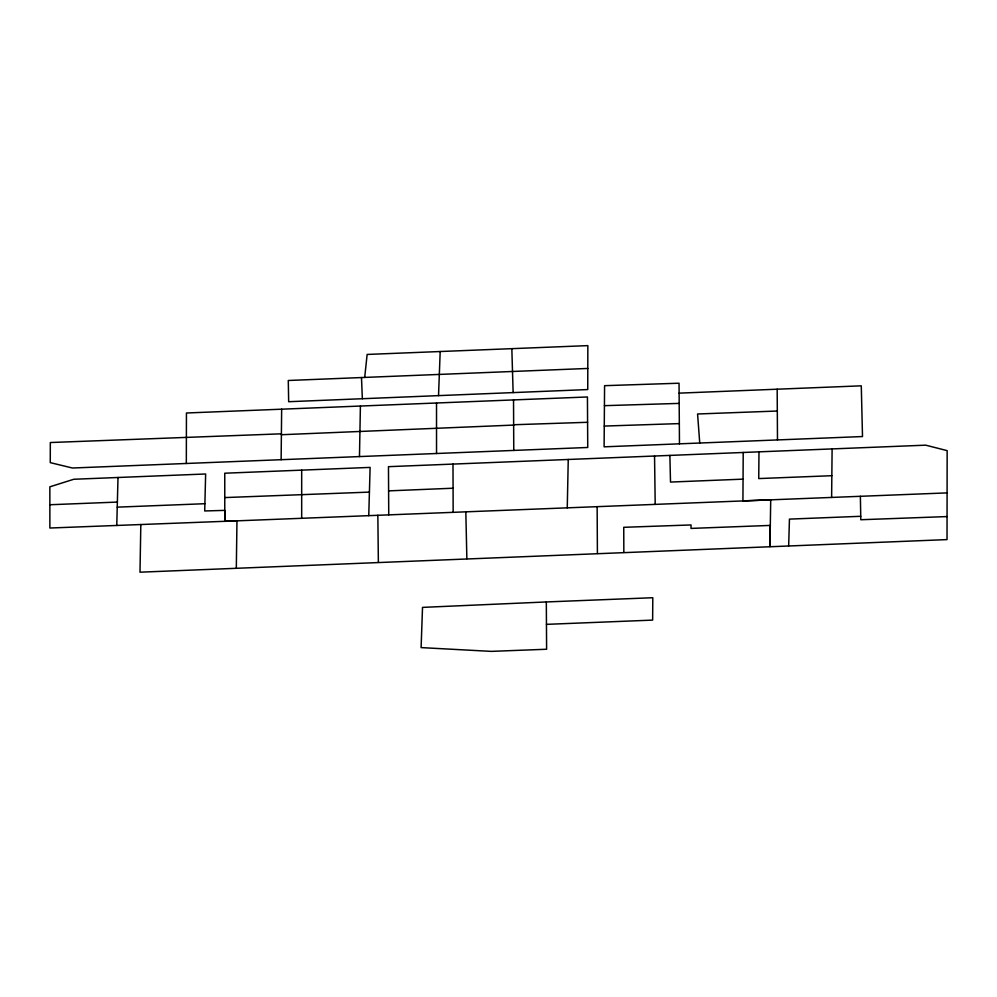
<?xml version="1.0" encoding="UTF-8"?>
<svg xmlns="http://www.w3.org/2000/svg" width="997" height="997" viewBox="0 0 997 997"><rect width="100%" height="100%" fill="white"/><g stroke="black" fill="none" stroke-linecap="round" stroke-linejoin="round"><path stroke-width="1.5" d="M301.68 470.148L301.68 518.29M140.826 524.534L139.991 572.191L947.025 539.601L947.15 450.632L925.702 445.173L388.469 466.671L388.743 514.876M186.327 463.48L186.439 412.995L587.432 396.968L587.744 447.479L72.445 468.017L50.261 462.633L50.324 442.531L281.391 433.82L281.378 434.729L513.642 425.083M743.214 452.476L742.927 500.918L770.718 499.833L769.946 546.63L770.295 525.419L690.996 528.41L691.046 524.945L623.748 527.313L623.835 552.425M758.979 451.853L758.742 478.572L831.847 475.706M281.129 459.692L281.653 409.194M831.623 497.428L832.109 448.924M236.326 567.816L236.962 520.845L947.088 492.892M359.468 456.576L360.403 406.041M567.256 507.834L568.253 459.48M116.761 525.456L118.007 477.488M368.753 515.661L370.111 467.406L224.761 473.214L224.774 521.319L236.962 520.845L49.875 528.024L49.85 486.823L73.815 479.258L205.644 473.986L204.709 510.963L224.761 510.377L224.774 521.319M788.664 545.882L789.45 519.113L860.735 516.296M438.53 395.622L440.188 351.517M364.703 377.427L367.133 354.446L587.844 345.623L587.744 389.565L288.669 401.716L288.283 380.493L587.806 368.454M546.319 601.951L422.516 607.385L421.108 647.601L491.259 651.377L546.605 649.246L546.319 601.951L652.798 597.726L652.636 620.109L546.456 624.359M388.606 490.873L453.074 488.218M679.107 393.142L861.283 385.827L862.505 436.549L604.107 446.83L604.581 385.677L679.044 383.222L679.468 443.827M49.862 504.744L117.372 502.077M743.052 479.146L670.507 482.062L669.884 455.417M224.761 497.578L369.413 492.107M117.235 507.149L204.896 503.709M777.311 411.026L697.576 413.992L699.744 443.029M947.063 516.571L860.797 519.736L860.374 496.294M513.642 424.747L587.582 422.292M604.269 426.068L679.331 423.6M604.431 405.667L679.194 403.399M361.487 377.551L362.347 398.725M511.835 348.663L513.131 392.594M465.823 511.835L466.858 558.656M654.543 456.028L655.203 504.382M377.838 515.299L378.362 562.171M777.174 389.204L777.486 439.926M597.141 506.663L597.402 553.472M513.53 399.922L513.767 450.432M452.987 464.091L453.161 512.333M436.524 403L436.536 453.51"/></g></svg>
